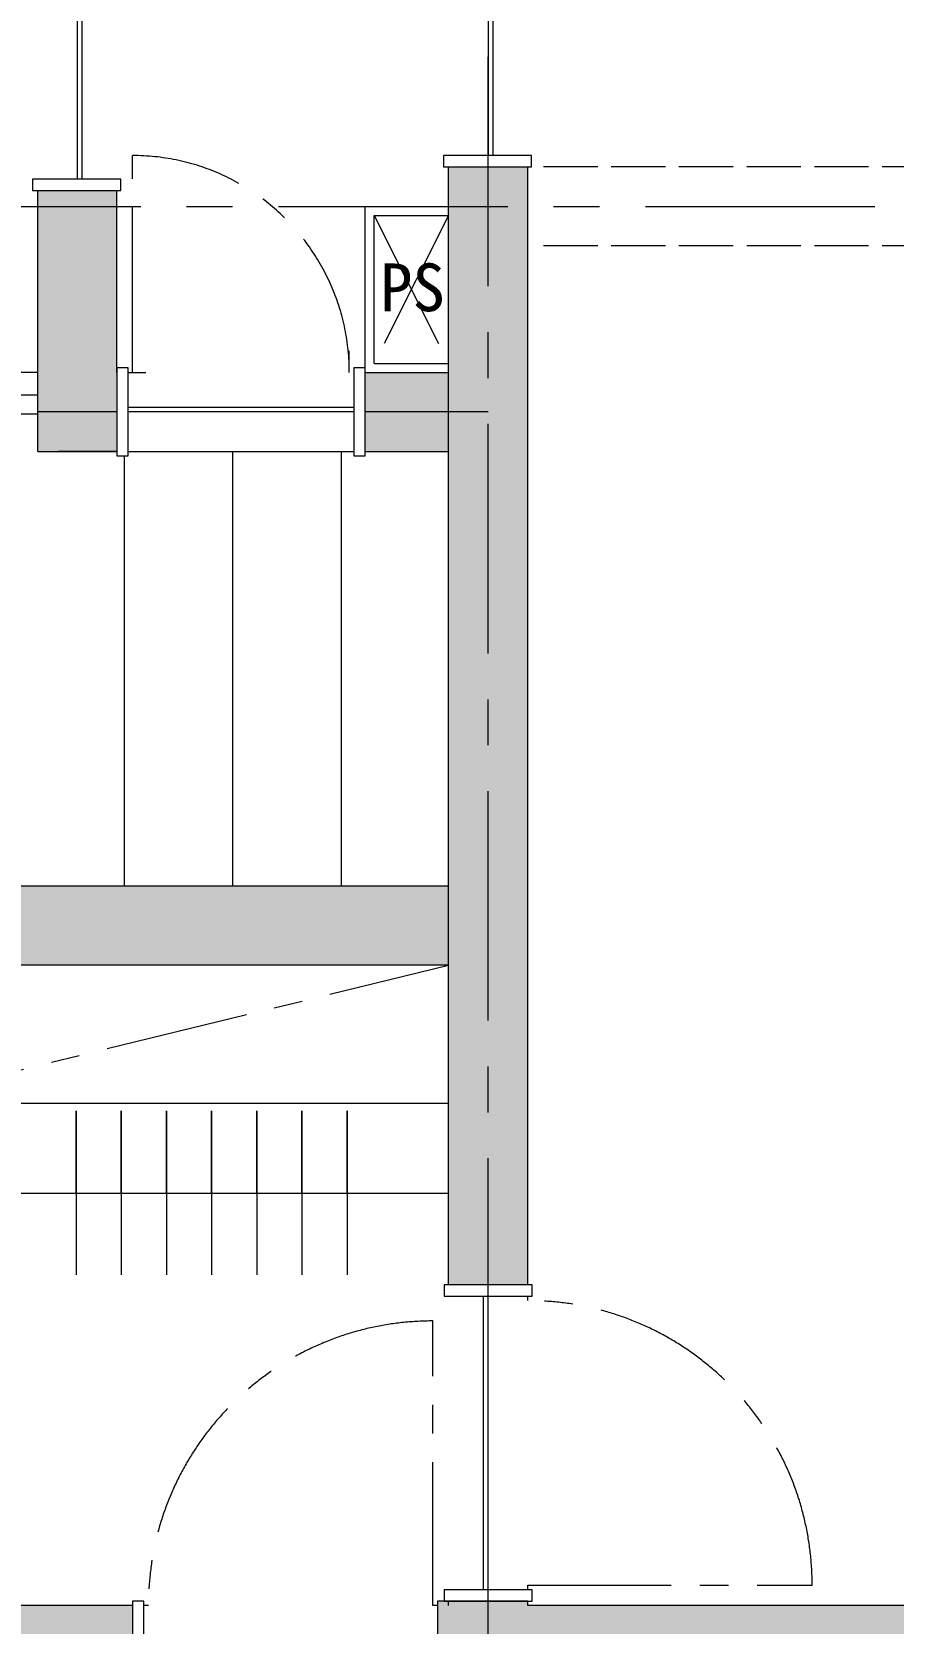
# Model space of a CAD drawing. Header units: millimetres. Extents: x -63086 to 144078, y -129912 to 13382.
# Drawn here: x 127864 to 129771, y -18710 to -15187 of the extents above; entities that cross this region are included whole.
import ezdxf

# ---------------------------------------------------------------- set-up
doc = ezdxf.new("R2010")
doc.units = ezdxf.units.MM
for name, pattern in [('ACAD_ISO02W100', [15, 12, -3]), ('CENTER', [50.8, 31.75, -6.35, 6.35, -6.35]), ('CENTERX2', [101.6, 63.5, -12.7, 12.7, -12.7])]:
    doc.linetypes.add(name, pattern=pattern)
doc.layers.get('0').update_dxf_attribs({"lineweight": 0})
for name, color, linetype, lineweight in [('001壁芯', 7, 'CENTERX2', 0), ('002寸法', 7, 'Continuous', 0), ('003壁', 7, 'Continuous', 9), ('004建具', 7, 'Continuous', 9), ('093手すり', 7, 'Continuous', 5), ('097家具', 7, 'Continuous', 0), ('098階段', 7, 'Continuous', 9)]:
    doc.layers.add(name, color=color, linetype=linetype, lineweight=lineweight)
doc.layers.add('文字', color=7, linetype='Continuous')
doc.styles.get("Standard").update_dxf_attribs({"font": 'MS Mincho.ttf'})
doc.styles.add('小岩', font='MS Mincho.ttf', dxfattribs={"height": 150})
doc.dimstyles.new('寸法', dxfattribs={"dimtxt": 70, "dimasz": 25, "dimexe": 1.5, "dimexo": 200, "dimtad": 1, "dimdec": 0, "dimtxsty": 'Standard', "dimblk": 'DOT', "dimcen": 2.5, "dimadec": 0, "dimazin": 0, "dimtfac": 1, "dimtdec": 0, "dimtmove": 0, "dimatfit": 3, "dimfxl": 200, "dimfxlon": 1, "dimarcsym": 0})

# ---------------------------------------------------------------- blocks, each defined once
blk = doc.blocks.new('_Dot')
at = {"color": 0, "linetype": 'ByBlock', "lineweight": -2}
blk.add_line((-0.5, 0), (-1, 0), dxfattribs=at)
at = {"color": 0, "linetype": 'ByBlock', "const_width": 0.5}
blk.add_lwpolyline([(-0.25, 0, 1), (0.25, 0, 1)], format="xyb", close=True, dxfattribs=at)
blk = doc.blocks.new('*D733')
at = {"layer": '002寸法', "color": 0, "lineweight": -2, "transparency": 16777216}
for p, q in [((137145.9, -15568.8), (137347.4, -15568.8)), ((137345.9, -15593.8), (137345.9, -18728.8)), ((137145.9, -18753.8), (137347.4, -18753.8))]:
    blk.add_line(p, q, dxfattribs=at)
at = {"layer": 'Defpoints', "color": 0, "transparency": 16777216}
for p in [(136782.6, -15568.8), (124831.3, -18753.8), (137345.9, -18753.8)]:
    blk.add_point(p, dxfattribs=at)
at = {"layer": '002寸法', "color": 0, "lineweight": -2, "transparency": 16777216, "xscale": 25, "yscale": 25, "zscale": 25}
for p, rotation in [((137345.9, -15568.8), 90), ((137345.9, -18753.8), 270)]:
    blk.add_blockref('_Dot', p, dxfattribs=dict(at, rotation=rotation))
at = {"layer": '002寸法', "color": 0, "transparency": 16777216, "insert": (137280.3, -17161.3), "char_height": 130, "attachment_point": 5, "rotation": 90}
blk.add_mtext('3185', dxfattribs=at)

msp = doc.modelspace()

# ---------------------------------------------------------------- hatches: boundary and pattern name
at = {"layer": '003壁', "ltscale": 10, "true_color": 0x939598}
h = msp.add_hatch(color=252, dxfattribs=at)
h.dxf.hatch_style = 1
h.paths.add_polyline_path([(128961.8591, -15538.8144), (128959.8757, -15486.3144), (128786.1979, -15486.3144), (128786.8591, -17961.3144), (128961.8591, -17961.3144)])
h.paths.add_polyline_path([(128051.8591, -15538.8144), (128050.5368, -15538.8144), (127876.8591, -15538.8144), (127876.8591, -16028.8144), (127964.3591, -16028.8144), (128051.8591, -16028.8144), (128051.8591, -15931.3144)])
h.paths.add_polyline_path([(128051.8591, -16028.8144), (127964.3591, -16028.8144), (127876.8591, -16028.8144), (127876.8591, -16116.3144), (128051.8591, -16116.3144)])
h.paths.add_polyline_path([(128786.8591, -16028.8144), (128601.8591, -16028.8144), (128601.8591, -16116.3144), (128778.1091, -16116.3144), (128786.8591, -16116.3144)])
h.paths.add_polyline_path([(128786.8591, -15941.3144), (128601.8591, -15941.3144), (128601.8591, -16028.8144), (128786.8591, -16028.8144)])
h.paths.add_polyline_path([(124906.8591, -15801.3144), (122136.8591, -15801.3144), (122136.8591, -15976.3144), (123781.8591, -15976.3144), (123781.8591, -15986.3144), (123956.8591, -15986.3144), (123956.8591, -15976.3144), (124906.8591, -15976.3144)])
h.paths.add_polyline_path([(125081.8591, -15791.3144), (124906.8591, -15791.3144), (124906.8591, -15801.3144), (124906.8591, -15976.3144), (124906.8591, -15986.3144), (125081.8591, -15986.3144)])
h = msp.add_hatch(color=252, dxfattribs=at)
h.dxf.hatch_style = 1
h.paths.add_polyline_path([(128786.8591, -17078.8144), (126651.8591, -17078.8144), (126166.8591, -17078.8144), (126166.8591, -17253.8144), (126648.0074, -17253.8144), (126648.0074, -17871.8513), (126750.4146, -17871.8513), (126750.4146, -17253.8144), (128786.8591, -17253.8144)])
h.paths.add_polyline_path([(128086.8591, -18671.3144), (126837.9146, -18671.3144), (126837.9146, -18671.8513), (126651.8591, -18671.8513), (126651.8591, -19246.3144), (126826.8591, -19246.3144), (126826.8591, -18846.3144), (127701.8591, -18846.3144), (127701.8591, -20806.3144), (126739.3591, -20806.3144), (126739.3591, -20046.3144), (126651.8591, -20046.3144), (126651.8591, -20981.3144), (126739.3591, -20981.3144), (128786.8591, -20981.3144), (128786.8591, -20893.8144), (128786.8591, -20806.3144), (127876.8591, -20806.3144), (127876.8591, -18846.3144), (128086.8591, -18846.3144)])
h.paths.add_polyline_path([(128961.8591, -18846.3144), (132426.8591, -18846.3144), (132426.8591, -19296.3144), (132426.8591, -19448.8144), (132601.8591, -19448.8144), (132601.8591, -18846.3144), (132751.8591, -18846.3144), (133051.8591, -18846.3144), (134701.8591, -18846.3144), (134701.8591, -19448.8144), (134876.8591, -19448.8144), (134876.8591, -19263.8144), (134876.8591, -18846.3144), (135611.8591, -18846.3144), (135611.8591, -19858.8144), (135786.8591, -19858.8144), (135786.8591, -18671.3144), (134876.8591, -18671.3144), (134876.8591, -18603.8144), (134701.8591, -18603.8144), (134701.8591, -18671.3144), (128961.8591, -18671.3144), (128961.8591, -18661.3144), (128776.8591, -18661.3144), (128761.8591, -18661.3144), (128761.8591, -18671.3144), (128761.8591, -18846.3144), (128761.8591, -18856.3144), (128786.8591, -18856.3144), (128786.8591, -19390.7303), (128961.8591, -19390.7303)])

# ---------------------------------------------------------------- linework, layer by layer
at = {"layer": '001壁芯', "ltscale": 8}
for p, q in [((128874.3591, -25504.355), (128874.3591, -11005.8226)), ((121094.4772, -15573.8144), (136893.509, -15573.8144))]:
    msp.add_line(p, q, dxfattribs=at)
at = {"layer": '003壁', "ltscale": 10}
for p, q in [((128786.8591, -15573.8144), (128786.8591, -15486.3144)), ((128961.8591, -17961.3144), (128961.8591, -15486.3144))]:
    msp.add_line(p, q, dxfattribs=at)
at = {"layer": '003壁', "linetype": 'ACAD_ISO02W100', "ltscale": 10}
for p, q in [((130166.8591, -15486.3144), (128967.6952, -15486.3144)), ((130166.8591, -15661.3144), (128967.6952, -15661.3144))]:
    msp.add_line(p, q, dxfattribs=at)
at = {"layer": '003壁'}
for p, q in [((127876.8591, -16116.3144), (127876.8591, -15538.8144)), ((128051.8591, -15941.3144), (128051.8591, -15538.8144)), ((128786.8591, -17961.3144), (128786.8591, -15538.8144)), ((128961.8591, -17961.3144), (128961.8591, -15538.8144)), ((128601.8591, -15941.3144), (128786.8591, -15941.3144)), ((127964.3591, -16028.8144), (127876.8591, -16028.8144)), ((128051.8591, -16028.8144), (127964.3591, -16028.8144)), ((128576.8591, -16018.8144), (128076.8591, -16018.8144)), ((128576.8591, -16028.8144), (128076.8591, -16028.8144)), ((128576.8591, -16028.8144), (128076.8591, -16028.8144)), ((128874.3591, -16028.8144), (128601.8591, -16028.8144)), ((127876.8591, -16116.3144), (128051.8591, -16116.3144)), ((128051.8591, -16116.3144), (127922.5977, -16116.3144)), ((128076.8591, -16116.3144), (128576.8591, -16116.3144)), ((128601.8591, -16116.3144), (128778.1091, -16116.3144)), ((128769.3591, -16116.3144), (128786.8591, -16116.3144)), ((128786.8591, -17078.8144), (126651.8591, -17078.8144)), ((128786.8591, -17253.8144), (126750.4146, -17253.8144)), ((128961.8591, -17996.3144), (128961.8591, -17986.3144)), ((128961.8591, -18636.3144), (128961.8591, -18626.3144)), ((128086.8591, -18671.3144), (126826.8591, -18671.3144)), ((128121.8591, -18671.3144), (128111.8591, -18671.3144)), ((128761.8591, -18671.3144), (128751.8591, -18671.3144)), ((128786.8591, -18671.3144), (128786.8591, -18661.3144)), ((128961.8591, -18671.3144), (128961.8591, -18661.3144)), ((134701.8591, -18671.3144), (128961.8591, -18671.3144))]:
    msp.add_line(p, q, dxfattribs=at)
at = {"layer": '004建具', "ltscale": 10}
for p, q in [((127964.3591, -14776.3144), (127964.3591, -15513.8144)), ((127974.3591, -14776.3144), (127974.3591, -15513.8144)), ((128874.3591, -14776.3144), (128874.3591, -15461.3144)), ((128884.3591, -14776.3144), (128884.3591, -15461.3144)), ((128601.8591, -15941.3144), (128601.8591, -15573.8144)), ((128601.8591, -15573.8144), (128786.8591, -15573.8144)), ((128621.8591, -15593.8144), (128786.8591, -15593.8144)), ((128621.8591, -15921.3144), (128621.8591, -15593.8144)), ((128086.8591, -15941.3144), (128086.8591, -15893.4632)), ((128566.8591, -15941.3144), (128566.8591, -15893.4632)), ((128621.8591, -15921.3144), (128786.8591, -15921.3144)), ((128076.8591, -15931.3144), (128051.8591, -15931.3144)), ((128051.8591, -15931.3144), (128051.8591, -16126.3144)), ((128076.8591, -16126.3144), (128076.8591, -15931.3144)), ((128076.8591, -15941.3144), (128086.8591, -15941.3144)), ((128076.8591, -15941.3144), (128086.8591, -15941.3144)), ((128086.8591, -15941.3144), (128116.5607, -15941.3144)), ((128601.8591, -15931.3144), (128576.8591, -15931.3144)), ((128576.8591, -15931.3144), (128576.8591, -16126.3144)), ((128601.8591, -16126.3144), (128601.8591, -15931.3144)), ((128051.8591, -16126.3144), (128076.8591, -16126.3144)), ((128576.8591, -16126.3144), (128601.8591, -16126.3144))]:
    msp.add_line(p, q, dxfattribs=at)
at = {"layer": '004建具', "linetype": 'CENTERX2', "ltscale": 5}
for p, q in [((128086.8591, -15893.4632), (128086.8591, -15461.3144)), ((128785.5368, -15461.3144), (128775.5368, -15461.3144)), ((128775.5368, -15461.3144), (128775.5368, -15486.3144)), ((128970.5368, -15461.3144), (128785.5368, -15461.3144)), ((128970.5368, -15486.3144), (128970.5368, -15461.3144)), ((128775.5368, -15486.3144), (128785.5368, -15486.3144)), ((128785.5368, -15486.3144), (128960.5368, -15486.3144)), ((128960.5368, -15486.3144), (128970.5368, -15486.3144)), ((127875.5368, -15513.8144), (127865.5368, -15513.8144)), ((127865.5368, -15513.8144), (127865.5368, -15538.8144)), ((128060.5368, -15513.8144), (127875.5368, -15513.8144)), ((128060.5368, -15538.8144), (128060.5368, -15513.8144)), ((127865.5368, -15538.8144), (127875.5368, -15538.8144)), ((127875.5368, -15538.8144), (128050.5368, -15538.8144)), ((128050.5368, -15538.8144), (128060.5368, -15538.8144)), ((128076.8591, -15931.3144), (128051.8591, -15931.3144)), ((128051.8591, -15931.3144), (128051.8591, -15941.3144)), ((128051.8591, -15941.3144), (128051.8591, -16116.3144)), ((128076.8591, -15941.3144), (128076.8591, -15931.3144)), ((128076.8591, -16126.3144), (128076.8591, -15941.3144)), ((128601.8591, -15931.3144), (128576.8591, -15931.3144)), ((128576.8591, -15931.3144), (128576.8591, -15941.3144)), ((128576.8591, -15941.3144), (128576.8591, -16116.3144)), ((128601.8591, -15941.3144), (128601.8591, -15931.3144)), ((128601.8591, -16126.3144), (128601.8591, -15941.3144)), ((128051.8591, -16116.3144), (128051.8591, -16126.3144)), ((128051.8591, -16126.3144), (128076.8591, -16126.3144)), ((128576.8591, -16116.3144), (128576.8591, -16126.3144)), ((128576.8591, -16126.3144), (128601.8591, -16126.3144)), ((128786.8591, -17961.3144), (128776.8591, -17961.3144)), ((128776.8591, -17961.3144), (128776.8591, -17986.3144)), ((128961.8591, -17961.3144), (128786.8591, -17961.3144)), ((128971.8591, -17961.3144), (128961.8591, -17961.3144)), ((128971.8591, -17986.3144), (128971.8591, -17961.3144)), ((128776.8591, -17986.3144), (128961.8591, -17986.3144)), ((128961.8591, -17986.3144), (128971.8591, -17986.3144)), ((128751.8591, -18671.3144), (128751.8591, -18041.3144)), ((128786.8591, -18636.3144), (128776.8591, -18636.3144)), ((128776.8591, -18636.3144), (128776.8591, -18661.3144)), ((128961.8591, -18636.3144), (128786.8591, -18636.3144)), ((128961.8591, -18626.3144), (129591.8591, -18626.3144)), ((128971.8591, -18636.3144), (128961.8591, -18636.3144)), ((128971.8591, -18661.3144), (128971.8591, -18636.3144)), ((128111.8591, -18661.3144), (128086.8591, -18661.3144)), ((128086.8591, -18661.3144), (128086.8591, -18671.3144)), ((128086.8591, -18671.3144), (128086.8591, -18846.3144)), ((128111.8591, -18671.3144), (128111.8591, -18661.3144)), ((128111.8591, -18856.3144), (128111.8591, -18671.3144)), ((128786.8591, -18661.3144), (128761.8591, -18661.3144)), ((128761.8591, -18661.3144), (128761.8591, -18671.3144)), ((128761.8591, -18671.3144), (128761.8591, -18846.3144)), ((128776.8591, -18661.3144), (128961.8591, -18661.3144)), ((128786.8591, -18671.3144), (128786.8591, -18661.3144)), ((128961.8591, -18661.3144), (128971.8591, -18661.3144))]:
    msp.add_line(p, q, dxfattribs=at)
at = {"layer": '004建具', "linetype": 'CENTER', "ltscale": 10}
for p, q in [((128786.8591, -15593.8144), (128621.8591, -15921.3144)), ((128621.8591, -15593.8144), (128786.8591, -15921.3144)), ((127536.8591, -17558.8144), (128786.8591, -17253.8144))]:
    msp.add_line(p, q, dxfattribs=at)
at = {"layer": '004建具'}
for p, q in [((128864.3591, -18636.3144), (128864.3591, -17986.3144)), ((128874.3591, -18636.3144), (128874.3591, -17986.3144)), ((128971.8591, -18636.3144), (128925.0122, -18636.3144)), ((128971.8591, -18661.3144), (128971.8591, -18636.3144)), ((128961.8591, -18661.3144), (128786.8591, -18661.3144)), ((128961.8591, -18671.3144), (128961.8591, -18661.3144)), ((128961.8591, -18661.3144), (128971.8591, -18661.3144))]:
    msp.add_line(p, q, dxfattribs=at)
at = {"layer": '004建具', "linetype": 'CENTERX2', "ltscale": 5}
for centre, radius, start, end in [((128086.8591, -15941.3144), 480, 0, 90), ((128961.8591, -18626.3144), 630, 0, 90), ((128751.8591, -18671.3144), 630, 90, 180)]:
    msp.add_arc(centre, radius, start, end, dxfattribs=at)
at = {"layer": '093手すり', "ltscale": 10}
for p, q in [((126194.3591, -15991.3144), (127876.8591, -15991.3144)), ((126194.3591, -16033.3144), (127876.8591, -16033.3144))]:
    msp.add_line(p, q, dxfattribs=at)
at = {"layer": '097家具', "ltscale": 10}
for p, q in [((128786.8591, -15921.3144), (128786.8591, -15593.8144)), ((127536.8591, -17558.8144), (128786.8591, -17558.8144)), ((127961.8591, -17758.3268), (127961.8591, -17576.4334)), ((127961.8591, -17576.4334), (127961.8591, -17758.3268)), ((128061.8591, -17758.3268), (128061.8591, -17576.4334)), ((128061.8591, -17576.4334), (128061.8591, -17758.3268)), ((128161.8591, -17758.3268), (128161.8591, -17576.4334)), ((128161.8591, -17576.4334), (128161.8591, -17758.3268)), ((128261.8591, -17758.3268), (128261.8591, -17576.4334)), ((128261.8591, -17576.4334), (128261.8591, -17758.3268)), ((128361.8591, -17758.3268), (128361.8591, -17576.4334)), ((128361.8591, -17576.4334), (128361.8591, -17758.3268)), ((128461.8591, -17758.3268), (128461.8591, -17576.4334)), ((128461.8591, -17576.4334), (128461.8591, -17758.3268)), ((128561.8591, -17758.3268), (128561.8591, -17576.4334)), ((128561.8591, -17576.4334), (128561.8591, -17758.3268)), ((127536.8591, -17758.3268), (128786.8591, -17758.3268)), ((127961.8591, -17758.3268), (127961.8591, -17939.3268)), ((128061.8591, -17758.3268), (128061.8591, -17939.3268)), ((128161.8591, -17758.3268), (128161.8591, -17939.3268)), ((128261.8591, -17758.3268), (128261.8591, -17939.3268)), ((128361.8591, -17758.3268), (128361.8591, -17939.3268)), ((128461.8591, -17758.3268), (128461.8591, -17939.3268)), ((128561.8591, -17758.3268), (128561.8591, -17939.3268))]:
    msp.add_line(p, q, dxfattribs=at)
at = {"layer": '098階段'}
msp.add_line((127876.8591, -15941.3144), (126144.3591, -15941.3144), dxfattribs=at)
at = {"layer": '098階段', "ltscale": 10}
for p, q in [((128067.9591, -16126.3144), (128067.9591, -17078.8144)), ((128308.4091, -16116.3144), (128308.4091, -17078.8144)), ((128548.8591, -16116.3144), (128548.8591, -17078.8144))]:
    msp.add_line(p, q, dxfattribs=at)

# ---------------------------------------------------------------- texts
at = {"layer": '文字', "ltscale": 10, "insert": (128634.8277, -15700.119), "char_height": 105.69448, "attachment_point": 1, "style": '小岩'}
msp.add_mtext_dynamic_manual_height_columns('PS', width=1298.356464, gutter_width=528.4724, heights=[0], dxfattribs=at)

# ---------------------------------------------------------------- dimensions: what is measured, and where the dimension line sits
at = {"layer": '002寸法'}
dim = msp.add_linear_dim(base=(137345.9215, -18753.8144), p1=(136782.6045, -15568.8144), p2=(124831.3428, -18753.8144), angle=90, dimstyle='寸法', override={"dimtxt": 130}, dxfattribs=at)
dim.commit()
dim.dimension.update_dxf_attribs({"geometry": '*D733', "text_midpoint": (137280.2965, -17161.3144)})

doc.saveas('drawing.dxf')
